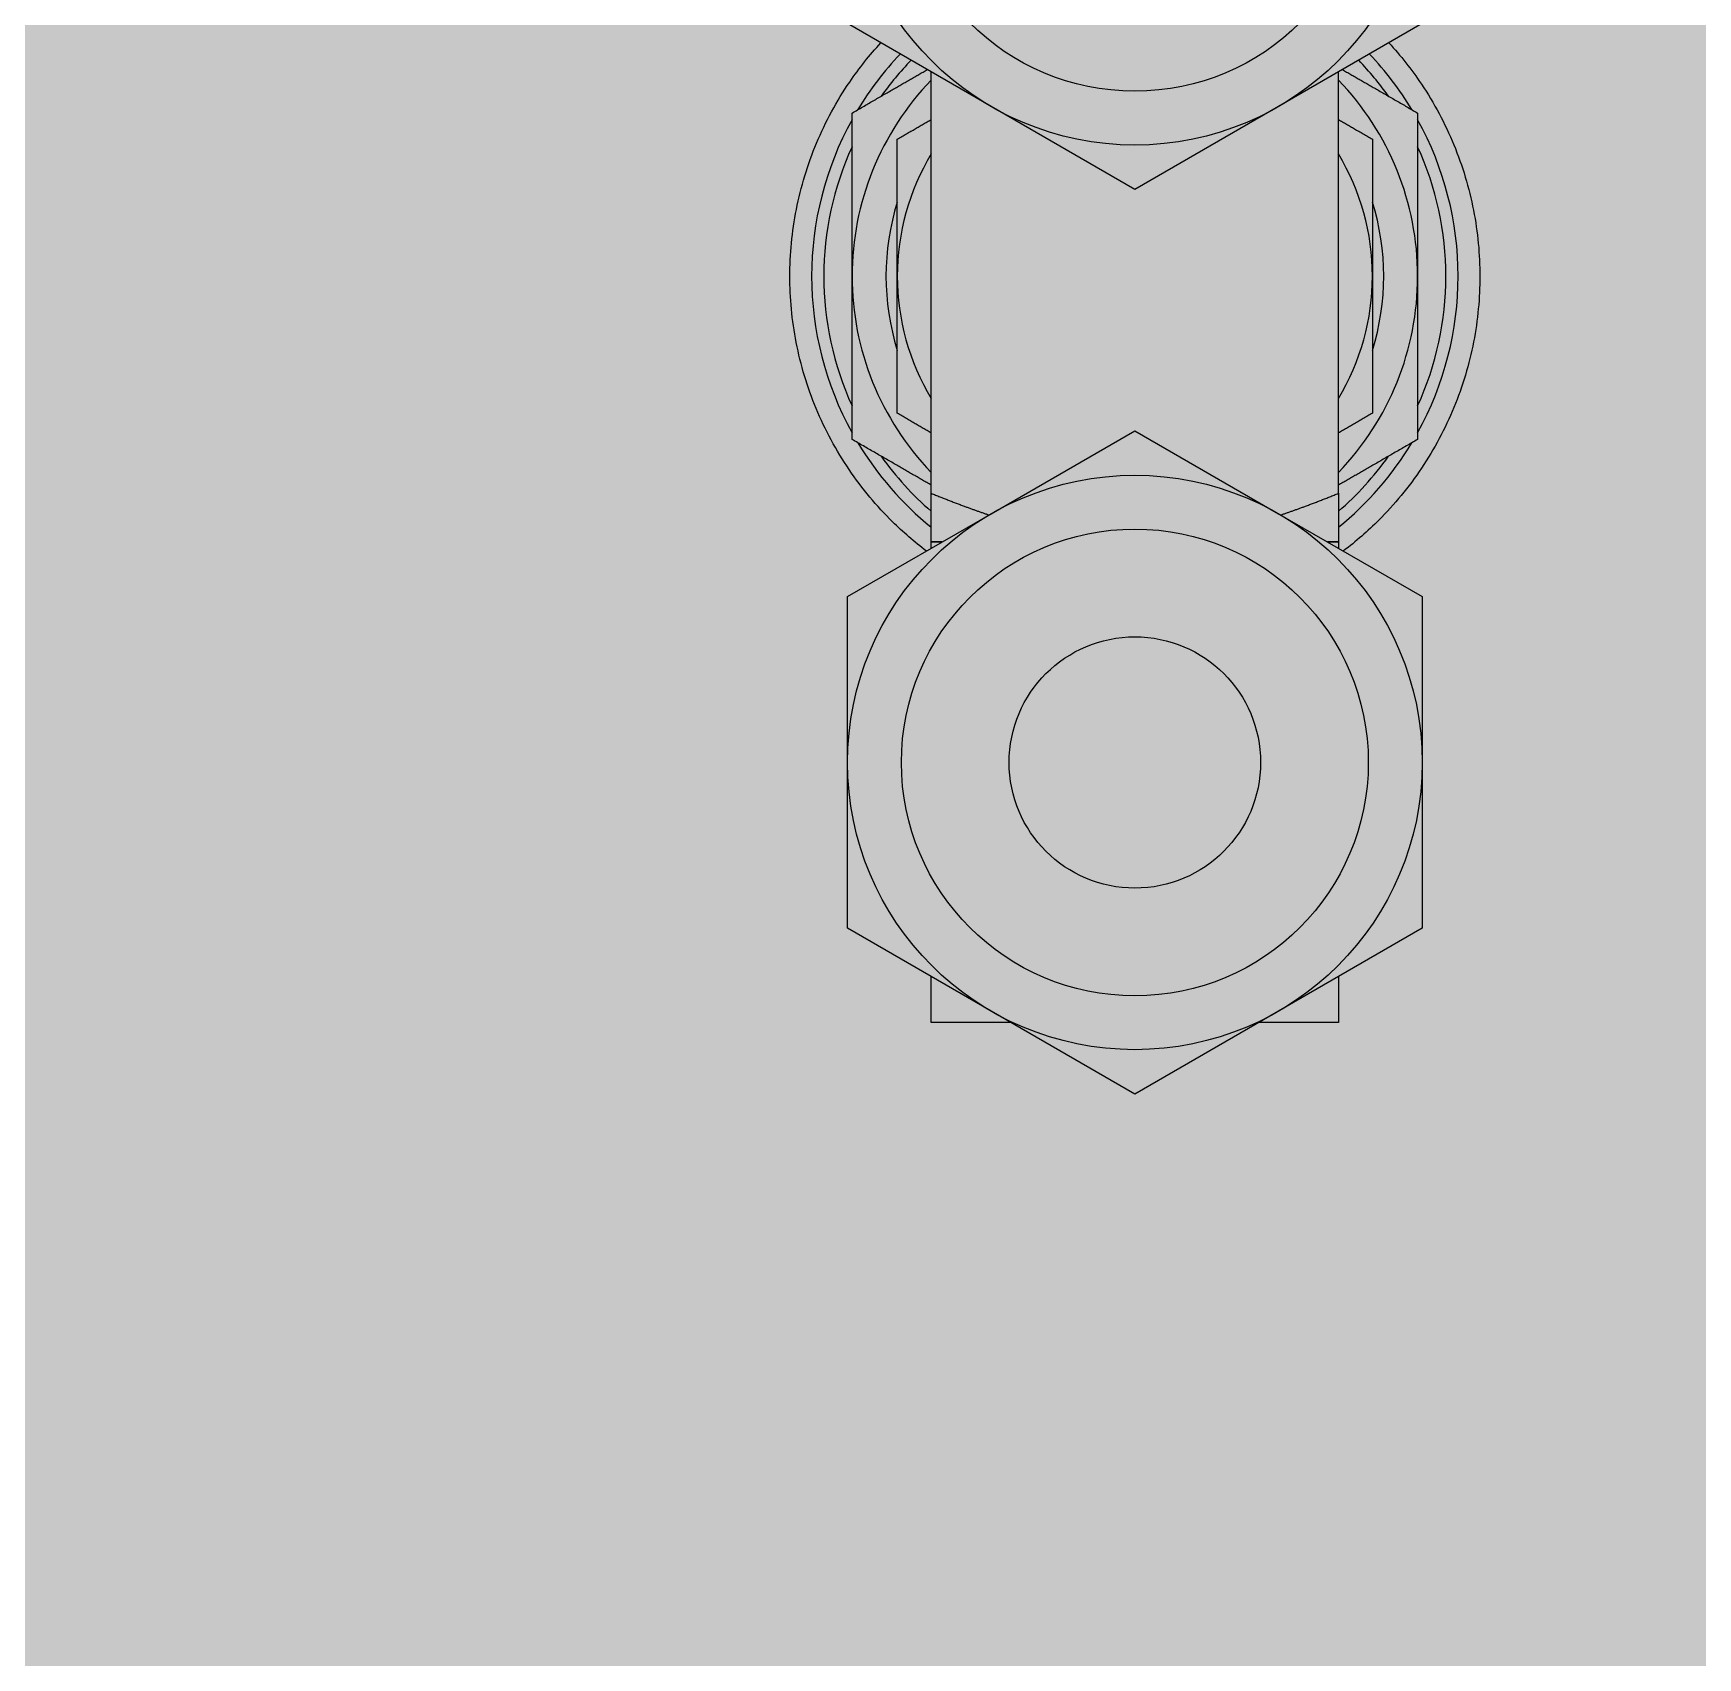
# Model space of a CAD drawing. Header units: millimetres. Extents: x -18489 to 17339, y -1599 to 10961.
# Drawn here: x -16588.32 to -16573.62, y 2005.01 to 2019.37 of the extents above; entities that cross this region are included whole.
import ezdxf

# ---------------------------------------------------------------- set-up
doc = ezdxf.new("R2010")
doc.units = ezdxf.units.MM
for name, color, linetype in [('188K-SM-03-F10-MECH-EQ-Y2257103$0$0 Xref', 8, 'Continuous'), ('188K-SM-03-F10-MECH-EQ-Y2257103$0$M-EQU-FOUNDATION', 8, 'Continuous'), ('188K-SM-03-F10-MECH-EQ-Y2257103$0$Micron CUP L10 HVAC EQU$0$M-MECH-EQU', 136, 'Continuous'), ('188K-SM-03-F10-MECH-EQ-Y2257103$0$Micron CUP L10 HVAC EQU$0$M-PHASE1 AREA', 252, 'Continuous')]:
    doc.layers.add(name, color=color, linetype=linetype)
pattern_1 = [(50, (4473.52, 709.2), (54.6554, -4.78173), [5.715, -62.865]), (355, (4473.52, 709.2), (-10.57303, 57.31705), [4.572, -50.29218]), (100.45144, (4478.076, 708.8), (44.08237, 52.53533), [4.857, -53.42707]), (46.1842, (4473.52, 724.44), (81.32371, -12.6127), [8.5725, -94.2975]), (96.63556, (4480.3, 723.39), (71.22124, 74.22784), [7.2855, -80.14068]), (351.18415, (4473.52, 724.44), (71.22124, 74.22784), [6.858, -75.43792]), (21, (4481.14, 720.63), (45.48432, -30.67956), [5.715, -62.865]), (326, (4481.14, 720.63), (18.54061, 55.25639), [4.572, -50.292]), (71.45144, (4484.93, 718.07), (64.02493, 24.57683), [4.857, -53.42698]), (37.5, (4473.521, 709.2), (0.926581, 25.366512), [0, -49.6824, 0, -51.054, 0, -50.4825]), (7.5, (4473.52, 709.2), (20.0459, 30.054172), [0, -29.1084, 0, -48.5394, 0, -19.2405]), (327.5, (4456.529, 709.2), (40.677179, -1.718623), [0, -19.05, 0, -59.436, 0, -78.867]), (317.5, (4448.91, 709.2), (44.438754, 7.62795), [0, -24.765, 0, -39.4716, 0, -56.007])]

# ---------------------------------------------------------------- blocks, each defined once
blk = doc.blocks.new('188K-SM-03-F10-MECH-EQ-Y2257103$0$Micron CUP L10 HVAC EQU$0$A$C0c53ceb0')
at = {"layer": '188K-SM-03-F10-MECH-EQ-Y2257103$0$Micron CUP L10 HVAC EQU$0$M-PHASE1 AREA'}
for p, q in [((-4367.09583, 11013.00991), (-4379.78298, 11020.33484)), ((-4329.03436, 11020.33484), (-4341.72152, 11013.00991)), ((-4372.39047, 10978.84617), (-4372.39047, 11016.06677)), ((-4336.42688, 10978.84617), (-4336.42688, 11016.06677)), ((-4354.40867, 11005.68498), (-4367.09583, 11013.00991)), ((-4341.72152, 11013.00991), (-4354.40867, 11005.68498)), ((-4367.09583, 10977.04041), (-4354.40867, 10984.36535)), ((-4354.40867, 10984.36535), (-4341.72152, 10977.04041)), ((-4372.39047, 10974.54589), (-4372.39047, 10978.84617)), ((-4336.42688, 10978.84617), (-4336.42688, 10974.54589)), ((-4379.78298, 10969.71548), (-4367.09583, 10977.04041)), ((-4341.72152, 10977.04041), (-4329.03436, 10969.71548)), ((-4372.39047, 10973.98355), (-4372.39047, 10974.54589)), ((-4372.39047, 10974.54589), (-4371.41646, 10974.54589)), ((-4371.41646, 10974.54589), (-4372.39047, 10974.54589)), ((-4337.40088, 10974.54589), (-4336.42688, 10974.54589)), ((-4336.42688, 10974.54589), (-4337.40088, 10974.54589)), ((-4336.42688, 10974.54589), (-4336.42688, 10973.98355)), ((-4379.78298, 10955.06562), (-4379.78298, 10969.71548)), ((-4329.03436, 10969.71548), (-4329.03436, 10955.06562)), ((-4379.78298, 10940.41575), (-4379.78298, 10955.06562)), ((-4329.03436, 10955.06562), (-4329.03436, 10940.41575)), ((-4367.09583, 10933.09082), (-4379.78298, 10940.41575)), ((-4329.03436, 10940.41575), (-4341.72152, 10933.09082)), ((-4372.39047, 10932.08888), (-4372.39047, 10936.14768)), ((-4336.42688, 10936.14768), (-4336.42688, 10932.08888)), ((-4354.40867, 10925.76588), (-4367.09583, 10933.09082)), ((-4341.72152, 10933.09082), (-4354.40867, 10925.76588)), ((-4365.36042, 10932.08888), (-4372.39047, 10932.08888)), ((-4336.42688, 10932.08888), (-4343.45693, 10932.08888))]:
    blk.add_line(p, q, dxfattribs=at)
for centre, radius in [((-4354.40867, 11034.98471), 25.37431), ((-4354.40867, 11034.98471), 20.61663), ((-4354.40867, 10955.06562), 25.37431), ((-4354.40867, 10955.06562), 20.61663), ((-4354.40867, 10955.06562), 11.10126)]:
    blk.add_circle(centre, radius, dxfattribs=at)
for radius, start, end in [(28.5461, 136.5572391, 148.9679646), (27.47219, 136.0212831, 144.6199773), (27.47219, 35.3800227, 43.9787169), (28.5461, 31.0320354, 43.4427609), (24.97472, 136.0544804, 179.9999981), (24.97472, 359.9999988, 43.9455196), (28.5461, 151.0320354, 208.9679646), (28.5461, 331.0320354, 28.9679646), (27.47219, 155.3800227, 204.6199773), (27.47219, 335.3800227, 24.6199773), (20.97876, 148.9972809, 180.0000019), (20.97876, 0, 31.0027191), (21.97775, 162.6585572, 197.3414428), (21.97775, 342.6585572, 17.3414428), (24.97472, 179.9999981, 223.9455196), (20.97876, 180.0000019, 211.0027191), (24.97472, 316.0544804, 359.9999988), (20.97876, 328.9972809, 0), (28.5461, 211.0320354, 230.9556865), (28.5461, 309.0443135, 328.9679646), (27.47219, 215.3800227, 229.1148071), (27.47219, 310.8851929, 324.6199773)]:
    blk.add_arc((-4354.40867, 10998.02213), radius, start, end, dxfattribs=at)
for points, knots in [([(-4372.81289, 10973.73983), (-4373.8844, 10974.55235), (-4374.8857, 10975.42289), (-4377.19794, 10977.70342), (-4378.49803, 10979.25477), (-4380.77985, 10982.62499), (-4381.76176, 10984.44372), (-4383.33301, 10988.22687), (-4383.9236, 10990.19416), (-4384.69607, 10994.13859), (-4384.87783, 10996.11576), (-4384.87783, 10999.95141), (-4384.69174, 11001.94581), (-4383.90748, 11005.91389), (-4383.30951, 11007.8876), (-4381.72435, 11011.67643), (-4380.73602, 11013.49425), (-4378.75068, 11016.40842), (-4377.82707, 11017.5674), (-4376.8439, 11018.6379)], [1.897884356, 1.897884356, 1.897884356, 1.897884356, 2.291760226, 2.291760226, 2.889241153, 2.889241153, 3.48672208, 3.48672208, 4.084203008, 4.084203008, 4.681683935, 4.681683935, 5.286346192, 5.286346192, 5.891008448, 5.891008448, 6.495670705, 6.495670705, 6.938055327, 6.938055327, 6.938055327, 6.938055327]), ([(-4331.97338, 11018.63795), (-4330.94208, 11017.51501), (-4329.97504, 11016.29296), (-4327.98219, 11013.32095), (-4327.017, 11011.51957), (-4325.46939, 11007.76905), (-4324.88588, 11005.81729), (-4324.12085, 11001.89607), (-4323.93952, 10999.92656), (-4323.93952, 10996.1329), (-4324.11803, 10994.17303), (-4324.8772, 10990.26128), (-4325.45775, 10988.30939), (-4327.00284, 10984.55312), (-4327.9686, 10982.74595), (-4330.21333, 10979.39354), (-4331.49248, 10977.84843), (-4333.82396, 10975.51695), (-4334.87559, 10974.59584), (-4336.00443, 10973.7398)], [-6.937554866, -6.937554866, -6.937554866, -6.937554866, -6.472336139, -6.472336139, -5.875459494, -5.875459494, -5.278582849, -5.278582849, -4.681706203, -4.681706203, -4.08959664, -4.08959664, -3.497487076, -3.497487076, -2.905377513, -2.905377513, -2.31326795, -2.31326795, -1.898634231, -1.898634231, -1.898634231, -1.898634231])]:
    blk.add_open_spline(points, degree=3, knots=knots, dxfattribs=at)
for points, weights in [([(-4379.38339, 11012.44129), (-4375.8854, 11014.46085), (-4372.74717, 11016.27271)], [1.53912738948, 1.59914197789, 1.62890295187]), ([(-4336.07018, 11016.27271), (-4332.93194, 11014.46085), (-4329.43396, 11012.44129)], [1.62890295138, 1.59914197742, 1.53912738902]), ([(-4379.38339, 10998.02213), (-4379.38339, 11004.71408), (-4379.38339, 11012.44129)], [1.65817930755, 1.65817929973, 1.53912738964]), ([(-4329.43396, 11012.44129), (-4329.43396, 11004.71408), (-4329.43396, 10998.02213)], [1.53912739155, 1.65817931453, 1.6581793096]), ([(-4375.38743, 11010.13422), (-4373.84003, 11011.02761), (-4372.39047, 11011.86452)], [1.34926624729, 1.37647081417, 1.39658410901]), ([(-4336.42688, 11011.86452), (-4334.97731, 11011.02761), (-4333.42991, 11010.13422)], [1.39658410892, 1.37647081408, 1.3492662472]), ([(-4375.38743, 10998.02213), (-4375.38743, 11003.64337), (-4375.38743, 11010.13422)], [1.45363235515, 1.45363236157, 1.34926624769]), ([(-4333.42991, 11010.13422), (-4333.42991, 11003.64337), (-4333.42991, 10998.02213)], [1.34926624701, 1.45363235442, 1.45363235442]), ([(-4379.38339, 10983.60297), (-4379.38339, 10991.33017), (-4379.38339, 10998.02213)], [1.53912739288, 1.65817931886, 1.65817931103]), ([(-4375.38743, 10985.91003), (-4375.38743, 10992.40088), (-4375.38743, 10998.02213)], [1.34926625137, 1.45363235271, 1.45363235912]), ([(-4333.42991, 10998.02213), (-4333.42991, 10992.40088), (-4333.42991, 10985.91003)], [1.45363235442, 1.45363235443, 1.34926624701]), ([(-4329.43396, 10998.02213), (-4329.43396, 10991.33017), (-4329.43396, 10983.60297)], [1.6581793096, 1.65817930468, 1.53912739155]), ([(-4372.39047, 10984.17973), (-4373.84003, 10985.01664), (-4375.38743, 10985.91003)], [1.39658410911, 1.37647081426, 1.34926624738]), ([(-4333.42991, 10985.91003), (-4334.97731, 10985.01664), (-4336.42688, 10984.17973)], [1.34926624736, 1.37647081424, 1.39658410908]), ([(-4372.39047, 10979.5656), (-4375.69033, 10981.47078), (-4379.38339, 10983.60297)], [1.6322572289, 1.60262687128, 1.53912738926]), ([(-4329.43396, 10983.60297), (-4333.12701, 10981.47078), (-4336.42688, 10979.5656)], [1.53912738902, 1.60262687103, 1.63225722864]), ([(-4372.39047, 10978.84617), (-4369.65863, 10977.73091), (-4367.28288, 10976.93242)], [4.45547951945, 4.66296781288, 4.82380108128]), ([(-4341.53447, 10976.93242), (-4339.15871, 10977.73091), (-4336.42688, 10978.84617)], [4.82380108128, 4.66296781288, 4.45547951945])]:
    blk.add_rational_spline(points, weights, degree=2, dxfattribs=at)
blk = doc.blocks.new('188K-SM-03-F10-MECH-EQ-Y2257103$0$Micron CUP L10 HVAC EQU')
at = {"layer": '188K-SM-03-F10-MECH-EQ-Y2257103$0$Micron CUP L10 HVAC EQU$0$M-MECH-EQU'}
blk.add_blockref('188K-SM-03-F10-MECH-EQ-Y2257103$0$Micron CUP L10 HVAC EQU$0$A$C0c53ceb0', (-206166.7, 2082.18), dxfattribs=at)
blk = doc.blocks.new('188K-SM-03-F10-MECH-EQ-Y2257103')
at = {"layer": '188K-SM-03-F10-MECH-EQ-Y2257103$0$M-EQU-FOUNDATION'}
h = blk.add_hatch(dxfattribs=at)
h.set_pattern_fill('AR-CONC', color=256, scale=0.3)
h.set_pattern_definition(pattern_1)
h.paths.add_polyline_path([(-17043.149, 4192.459), (-16393.149, 4192.459), (-16393.149, 1372.459), (-17043.149, 1372.459)], flags=16)
h.paths.add_polyline_path([(-17048.149, 4197.459), (-16388.149, 4197.459), (-16388.149, 1367.459), (-17048.149, 1367.459)])
h = blk.add_hatch(dxfattribs=at)
h.set_pattern_fill('AR-CONC', color=256, scale=0.3)
h.set_pattern_definition(pattern_1)
h.paths.add_polyline_path([(-17033.149, 4182.459), (-16403.149, 4182.459), (-16403.149, 1382.459), (-17033.149, 1382.459)])
at = {"layer": '188K-SM-03-F10-MECH-EQ-Y2257103$0$0 Xref', "xscale": 0.1, "yscale": 0.1, "zscale": 0.1}
blk.add_blockref('188K-SM-03-F10-MECH-EQ-Y2257103$0$Micron CUP L10 HVAC EQU', (4473.521, 709.199), dxfattribs=at)

msp = doc.modelspace()

# ---------------------------------------------------------------- block references
msp.add_blockref('188K-SM-03-F10-MECH-EQ-Y2257103', (0, 0))

doc.saveas('drawing.dxf')
